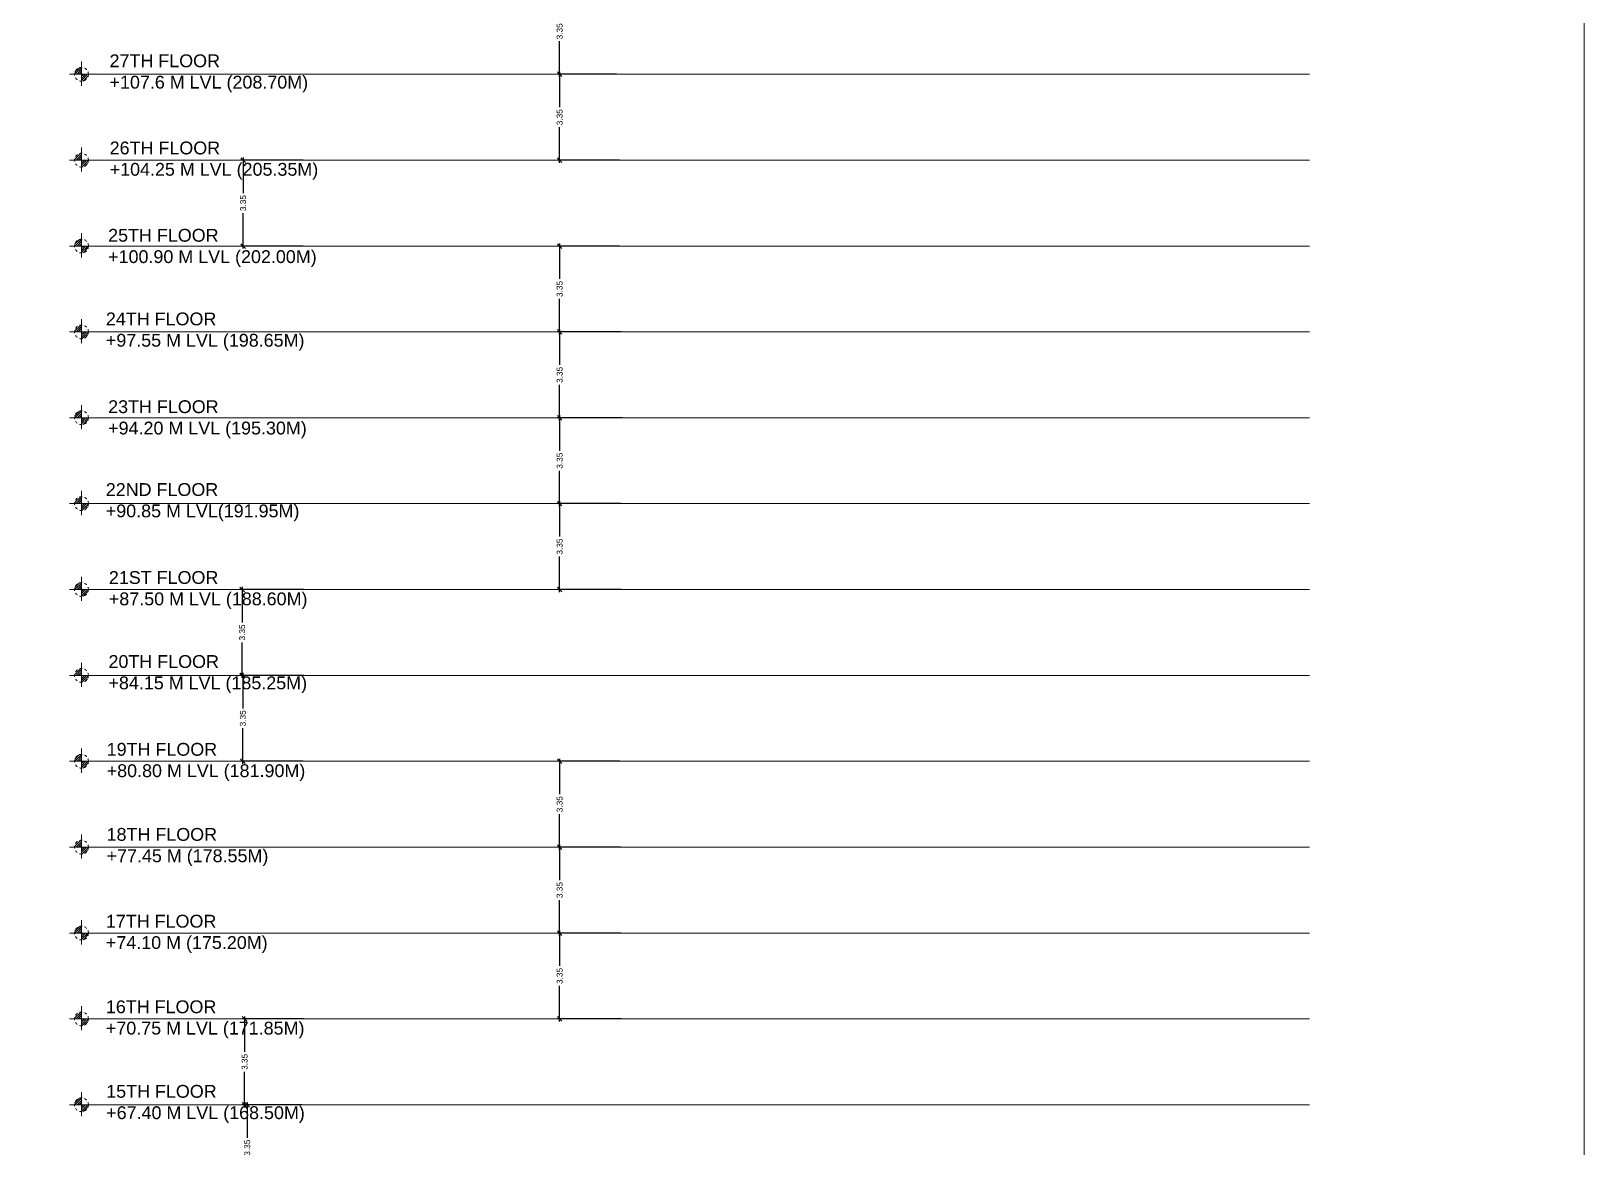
# Model space of a CAD drawing. Header units: metres. Extents: x 256329 to 886268, y -249371 to 355.
# Drawn here: x 283963.3 to 284023.9, y -1065.3 to -1021.7 of the extents above; entities that cross this region are included whole.
import ezdxf

# ---------------------------------------------------------------- set-up
doc = ezdxf.new("R2010")
doc.units = ezdxf.units.M
doc.header["$MEASUREMENT"] = 0
doc.header["$PDMODE"] = 35
doc.linetypes.add('ACAD_ISO10W100', pattern=[18, 12, -3, 0, -3])
doc.linetypes.add('HIDDEN', pattern=[0.375, 0.25, -0.125])
doc.layers.get('0').update_dxf_attribs({"lineweight": 18})
doc.layers.get('Defpoints').update_dxf_attribs({"lineweight": 20})
for name, color, linetype, lineweight in [('A-ANNO-DIM', 111, 'Continuous', 0), ('A-ANNO-LEVELS', 111, 'ACAD_ISO10W100', 0), ('A-CUTOUT', 144, 'HIDDEN', 0), ('BOXING DECK LINE', 6, 'Continuous', 0)]:
    doc.layers.add(name, color=color, linetype=linetype, lineweight=lineweight)
doc.layers.add('A_TEXT', color=4, linetype='Continuous', lineweight=0, transparency=0.3)
doc.styles.get("Standard").update_dxf_attribs({"font": 'arial.ttf'})
doc.dimstyles.new('METRIC DIM', dxfattribs={"dimtxt": 0.23, "dimasz": 0.18, "dimexe": 0.1, "dimexo": 0.1, "dimgap": 0.09, "dimtad": 0, "dimzin": 0, "dimdsep": 46, "dimtxsty": 'Standard', "dimblk": 'OBLIQUE', "dimcen": 0, "dimdle": 0.1, "dimclrd": 147, "dimclre": 147, "dimclrt": 7, "dimadec": 0, "dimazin": 0, "dimtfac": 1, "dimtofl": 0, "dimtmove": 0, "dimatfit": 2, "dimfxl": 0.125, "dimtolj": 1, "dimtzin": 0, "dimarcsym": 0})

# ---------------------------------------------------------------- blocks, each defined once
blk = doc.blocks.new('_Oblique')
at = {"color": 0, "linetype": 'ByBlock', "lineweight": -2}
blk.add_line((-0.5, -0.5), (0.5, 0.5), dxfattribs=at)
blk = doc.blocks.new('*D1007')
at = {"layer": 'A-ANNO-DIM', "color": 147, "lineweight": -2, "transparency": 16777216}
for p, q in [((283985.9892, -1020.074834), (283983.8441, -1020.074834)), ((283983.9441, -1019.974834), (283983.9441, -1021.360332)), ((283983.9441, -1023.524834), (283983.9441, -1022.139336)), ((283986.163537, -1023.424834), (283983.8441, -1023.424834))]:
    blk.add_line(p, q, dxfattribs=at)
at = {"layer": 'Defpoints', "color": 0, "transparency": 16777216}
for p in [(283986.0892, -1020.074834, -0.152154), (283983.9441, -1023.424834), (283986.263537, -1023.424834, -0.164563)]:
    blk.add_point(p, dxfattribs=at)
at = {"layer": 'A-ANNO-DIM', "color": 147, "lineweight": -2, "transparency": 16777216, "xscale": 0.18, "yscale": 0.18, "zscale": 0.18}
for p, rotation in [((283983.9441, -1020.074834), 90), ((283983.9441, -1023.424834), 270)]:
    blk.add_blockref('_Oblique', p, dxfattribs=dict(at, rotation=rotation))
at = {"layer": 'A-ANNO-DIM', "color": 7, "transparency": 16777216, "insert": (283983.9441, -1021.749834), "char_height": 0.23, "attachment_point": 5, "rotation": 90}
blk.add_mtext('\\A1;3.35', dxfattribs=at)
blk = doc.blocks.new('*D1008')
at = {"layer": 'A-ANNO-DIM', "color": 147, "lineweight": -2, "transparency": 16777216}
for p, q in [((283986.163537, -1023.424834), (283983.8441, -1023.424834)), ((283983.9441, -1023.324834), (283983.9441, -1024.710332)), ((283983.9441, -1026.874834), (283983.9441, -1025.489336)), ((283986.279768, -1026.774834), (283983.8441, -1026.774834))]:
    blk.add_line(p, q, dxfattribs=at)
at = {"layer": 'Defpoints', "color": 0, "transparency": 16777216}
for p in [(283986.263537, -1023.424834, -0.164563), (283983.9441, -1026.774834), (283986.379768, -1026.774834, -0.151981)]:
    blk.add_point(p, dxfattribs=at)
at = {"layer": 'A-ANNO-DIM', "color": 147, "lineweight": -2, "transparency": 16777216, "xscale": 0.18, "yscale": 0.18, "zscale": 0.18}
for p, rotation in [((283983.9441, -1023.424834), 90), ((283983.9441, -1026.774834), 270)]:
    blk.add_blockref('_Oblique', p, dxfattribs=dict(at, rotation=rotation))
at = {"layer": 'A-ANNO-DIM', "color": 7, "transparency": 16777216, "insert": (283983.9441, -1025.099834), "char_height": 0.23, "attachment_point": 5, "rotation": 90}
blk.add_mtext('\\A1;3.35', dxfattribs=at)
blk = doc.blocks.new('*D1009')
at = {"layer": 'A-ANNO-DIM', "color": 147, "lineweight": -2, "transparency": 16777216}
for p, q in [((283973.935675, -1026.774834), (283971.500007, -1026.774834)), ((283971.600007, -1026.674834), (283971.600007, -1028.060332)), ((283971.600007, -1030.224834), (283971.600007, -1028.839336)), ((283973.935885, -1030.124834), (283971.500007, -1030.124834))]:
    blk.add_line(p, q, dxfattribs=at)
at = {"layer": 'Defpoints', "color": 0, "transparency": 16777216}
for p in [(283974.035675, -1026.774834, -0.159347), (283971.600007, -1030.124834), (283974.035885, -1030.124834, -0.159347)]:
    blk.add_point(p, dxfattribs=at)
at = {"layer": 'A-ANNO-DIM', "color": 147, "lineweight": -2, "transparency": 16777216, "xscale": 0.18, "yscale": 0.18, "zscale": 0.18}
for p, rotation in [((283971.600007, -1026.774834), 90), ((283971.600007, -1030.124834), 270)]:
    blk.add_blockref('_Oblique', p, dxfattribs=dict(at, rotation=rotation))
at = {"layer": 'A-ANNO-DIM', "color": 7, "transparency": 16777216, "insert": (283971.600007, -1028.449834), "char_height": 0.23, "attachment_point": 5, "rotation": 90}
blk.add_mtext('\\A1;3.35', dxfattribs=at)
blk = doc.blocks.new('*D1010')
at = {"layer": 'A-ANNO-DIM', "color": 147, "lineweight": -2, "transparency": 16777216}
for p, q in [((283986.280275, -1030.124834), (283983.8441, -1030.124834)), ((283983.9441, -1030.024834), (283983.9441, -1031.410332)), ((283983.9441, -1033.574834), (283983.9441, -1032.189336)), ((283986.338394, -1033.474834), (283983.8441, -1033.474834))]:
    blk.add_line(p, q, dxfattribs=at)
at = {"layer": 'Defpoints', "color": 0, "transparency": 16777216}
for p in [(283986.380275, -1030.124834, -0.15198), (283983.9441, -1033.474834), (283986.438394, -1033.474834, -0.164563)]:
    blk.add_point(p, dxfattribs=at)
at = {"layer": 'A-ANNO-DIM', "color": 147, "lineweight": -2, "transparency": 16777216, "xscale": 0.18, "yscale": 0.18, "zscale": 0.18}
for p, rotation in [((283983.9441, -1030.124834), 90), ((283983.9441, -1033.474834), 270)]:
    blk.add_blockref('_Oblique', p, dxfattribs=dict(at, rotation=rotation))
at = {"layer": 'A-ANNO-DIM', "color": 7, "transparency": 16777216, "insert": (283983.9441, -1031.799834), "char_height": 0.23, "attachment_point": 5, "rotation": 90}
blk.add_mtext('\\A1;3.35', dxfattribs=at)
blk = doc.blocks.new('*D1011')
at = {"layer": 'A-ANNO-DIM', "color": 147, "lineweight": -2, "transparency": 16777216}
for p, q in [((283986.338394, -1033.474834), (283983.8441, -1033.474834)), ((283983.9441, -1033.374834), (283983.9441, -1034.760332)), ((283983.9441, -1036.924834), (283983.9441, -1035.539336)), ((283986.396506, -1036.824834), (283983.8441, -1036.824834))]:
    blk.add_line(p, q, dxfattribs=at)
at = {"layer": 'Defpoints', "color": 0, "transparency": 16777216}
for p in [(283986.438394, -1033.474834, -0.164563), (283983.9441, -1036.824834), (283986.496506, -1036.824834, -0.164563)]:
    blk.add_point(p, dxfattribs=at)
at = {"layer": 'A-ANNO-DIM', "color": 147, "lineweight": -2, "transparency": 16777216, "xscale": 0.18, "yscale": 0.18, "zscale": 0.18}
for p, rotation in [((283983.9441, -1033.474834), 90), ((283983.9441, -1036.824834), 270)]:
    blk.add_blockref('_Oblique', p, dxfattribs=dict(at, rotation=rotation))
at = {"layer": 'A-ANNO-DIM', "color": 7, "transparency": 16777216, "insert": (283983.9441, -1035.149834), "char_height": 0.23, "attachment_point": 5, "rotation": 90}
blk.add_mtext('\\A1;3.35', dxfattribs=at)
blk = doc.blocks.new('*D1012')
at = {"layer": 'A-ANNO-DIM', "color": 147, "lineweight": -2, "transparency": 16777216}
for p, q in [((283986.396506, -1036.824834), (283983.8441, -1036.824834)), ((283983.9441, -1036.724834), (283983.9441, -1038.110332)), ((283983.9441, -1040.274834), (283983.9441, -1038.889336)), ((283986.338394, -1040.174834), (283983.8441, -1040.174834))]:
    blk.add_line(p, q, dxfattribs=at)
at = {"layer": 'Defpoints', "color": 0, "transparency": 16777216}
for p in [(283986.496506, -1036.824834, -0.164563), (283983.9441, -1040.174834), (283986.438394, -1040.174834, -0.164563)]:
    blk.add_point(p, dxfattribs=at)
at = {"layer": 'A-ANNO-DIM', "color": 147, "lineweight": -2, "transparency": 16777216, "xscale": 0.18, "yscale": 0.18, "zscale": 0.18}
for p, rotation in [((283983.9441, -1036.824834), 90), ((283983.9441, -1040.174834), 270)]:
    blk.add_blockref('_Oblique', p, dxfattribs=dict(at, rotation=rotation))
at = {"layer": 'A-ANNO-DIM', "color": 7, "transparency": 16777216, "insert": (283983.9441, -1038.499834), "char_height": 0.23, "attachment_point": 5, "rotation": 90}
blk.add_mtext('\\A1;3.35', dxfattribs=at)
blk = doc.blocks.new('*D1013')
at = {"layer": 'A-ANNO-DIM', "color": 147, "lineweight": -2, "transparency": 16777216}
for p, q in [((283986.338394, -1040.174834), (283983.8441, -1040.174834)), ((283983.9441, -1040.074834), (283983.9441, -1041.460332)), ((283983.9441, -1043.624834), (283983.9441, -1042.239336)), ((283986.345774, -1043.524834), (283983.8441, -1043.524834))]:
    blk.add_line(p, q, dxfattribs=at)
at = {"layer": 'Defpoints', "color": 0, "transparency": 16777216}
for p in [(283986.438394, -1040.174834, -0.164563), (283983.9441, -1043.524834), (283986.445774, -1043.524834, -0.151941)]:
    blk.add_point(p, dxfattribs=at)
at = {"layer": 'A-ANNO-DIM', "color": 147, "lineweight": -2, "transparency": 16777216, "xscale": 0.18, "yscale": 0.18, "zscale": 0.18}
for p, rotation in [((283983.9441, -1040.174834), 90), ((283983.9441, -1043.524834), 270)]:
    blk.add_blockref('_Oblique', p, dxfattribs=dict(at, rotation=rotation))
at = {"layer": 'A-ANNO-DIM', "color": 7, "transparency": 16777216, "insert": (283983.9441, -1041.849834), "char_height": 0.23, "attachment_point": 5, "rotation": 90}
blk.add_mtext('\\A1;3.35', dxfattribs=at)
blk = doc.blocks.new('*D1014')
at = {"layer": 'A-ANNO-DIM', "color": 147, "lineweight": -2, "transparency": 16777216}
for p, q in [((283973.963035, -1043.524834), (283971.461361, -1043.524834)), ((283971.561361, -1043.424834), (283971.561361, -1044.810332)), ((283971.561361, -1046.974834), (283971.561361, -1045.589336)), ((283973.972887, -1046.874834), (283971.461361, -1046.874834))]:
    blk.add_line(p, q, dxfattribs=at)
at = {"layer": 'Defpoints', "color": 0, "transparency": 16777216}
for p in [(283974.063035, -1043.524834, -0.159331), (283971.561361, -1046.874834), (283974.072887, -1046.874834, -0.159325)]:
    blk.add_point(p, dxfattribs=at)
at = {"layer": 'A-ANNO-DIM', "color": 147, "lineweight": -2, "transparency": 16777216, "xscale": 0.18, "yscale": 0.18, "zscale": 0.18}
for p, rotation in [((283971.561361, -1043.524834), 90), ((283971.561361, -1046.874834), 270)]:
    blk.add_blockref('_Oblique', p, dxfattribs=dict(at, rotation=rotation))
at = {"layer": 'A-ANNO-DIM', "color": 7, "transparency": 16777216, "insert": (283971.561361, -1045.199834), "char_height": 0.23, "attachment_point": 5, "rotation": 90}
blk.add_mtext('\\A1;3.35', dxfattribs=at)
blk = doc.blocks.new('*D1015')
at = {"layer": 'A-ANNO-DIM', "color": 147, "lineweight": -2, "transparency": 16777216}
for p, q in [((283973.972887, -1046.874834), (283971.490144, -1046.874834)), ((283971.590144, -1046.774834), (283971.590144, -1048.160332)), ((283971.590144, -1050.324834), (283971.590144, -1048.939336)), ((283973.942657, -1050.224834), (283971.490144, -1050.224834))]:
    blk.add_line(p, q, dxfattribs=at)
at = {"layer": 'Defpoints', "color": 0, "transparency": 16777216}
for p in [(283974.072887, -1046.874834, -0.159325), (283971.590144, -1050.224834), (283974.042657, -1050.224834, -0.159343)]:
    blk.add_point(p, dxfattribs=at)
at = {"layer": 'A-ANNO-DIM', "color": 147, "lineweight": -2, "transparency": 16777216, "xscale": 0.18, "yscale": 0.18, "zscale": 0.18}
for p, rotation in [((283971.590144, -1046.874834), 90), ((283971.590144, -1050.224834), 270)]:
    blk.add_blockref('_Oblique', p, dxfattribs=dict(at, rotation=rotation))
at = {"layer": 'A-ANNO-DIM', "color": 7, "transparency": 16777216, "insert": (283971.590144, -1048.549834), "char_height": 0.23, "attachment_point": 5, "rotation": 90}
blk.add_mtext('\\A1;3.35', dxfattribs=at)
blk = doc.blocks.new('*D1016')
at = {"layer": 'A-ANNO-DIM', "color": 147, "lineweight": -2, "transparency": 16777216}
for p, q in [((283983.9441, -1050.124834), (283983.9441, -1051.510332)), ((283986.296613, -1050.224834), (283983.8441, -1050.224834)), ((283983.9441, -1053.674834), (283983.9441, -1052.289336)), ((283986.333074, -1053.574834), (283983.8441, -1053.574834))]:
    blk.add_line(p, q, dxfattribs=at)
at = {"layer": 'Defpoints', "color": 0, "transparency": 16777216}
for p in [(283986.396613, -1050.224834, -0.151971), (283983.9441, -1053.574834), (283986.433074, -1053.574834, -0.164563)]:
    blk.add_point(p, dxfattribs=at)
at = {"layer": 'A-ANNO-DIM', "color": 147, "lineweight": -2, "transparency": 16777216, "xscale": 0.18, "yscale": 0.18, "zscale": 0.18}
for p, rotation in [((283983.9441, -1050.224834), 90), ((283983.9441, -1053.574834), 270)]:
    blk.add_blockref('_Oblique', p, dxfattribs=dict(at, rotation=rotation))
at = {"layer": 'A-ANNO-DIM', "color": 7, "transparency": 16777216, "insert": (283983.9441, -1051.899834), "char_height": 0.23, "attachment_point": 5, "rotation": 90}
blk.add_mtext('\\A1;3.35', dxfattribs=at)
blk = doc.blocks.new('*D1017')
at = {"layer": 'A-ANNO-DIM', "color": 147, "lineweight": -2, "transparency": 16777216}
for p, q in [((283986.333074, -1053.574834), (283983.8441, -1053.574834)), ((283983.9441, -1053.474834), (283983.9441, -1054.860332)), ((283983.9441, -1057.024834), (283983.9441, -1055.639336)), ((283986.332604, -1056.924834), (283983.8441, -1056.924834))]:
    blk.add_line(p, q, dxfattribs=at)
at = {"layer": 'Defpoints', "color": 0, "transparency": 16777216}
for p in [(283986.433074, -1053.574834, -0.164563), (283983.9441, -1056.924834), (283986.432604, -1056.924834, -0.164563)]:
    blk.add_point(p, dxfattribs=at)
at = {"layer": 'A-ANNO-DIM', "color": 147, "lineweight": -2, "transparency": 16777216, "xscale": 0.18, "yscale": 0.18, "zscale": 0.18}
for p, rotation in [((283983.9441, -1053.574834), 90), ((283983.9441, -1056.924834), 270)]:
    blk.add_blockref('_Oblique', p, dxfattribs=dict(at, rotation=rotation))
at = {"layer": 'A-ANNO-DIM', "color": 7, "transparency": 16777216, "insert": (283983.9441, -1055.249834), "char_height": 0.23, "attachment_point": 5, "rotation": 90}
blk.add_mtext('\\A1;3.35', dxfattribs=at)
blk = doc.blocks.new('*D1018')
at = {"layer": 'A-ANNO-DIM', "color": 147, "lineweight": -2, "transparency": 16777216}
for p, q in [((283983.9441, -1056.824834), (283983.9441, -1058.210332)), ((283986.332604, -1056.924834), (283983.8441, -1056.924834)), ((283983.9441, -1060.374834), (283983.9441, -1058.989336)), ((283986.356909, -1060.274834), (283983.8441, -1060.274834))]:
    blk.add_line(p, q, dxfattribs=at)
at = {"layer": 'Defpoints', "color": 0, "transparency": 16777216}
for p in [(283986.432604, -1056.924834, -0.164563), (283983.9441, -1060.274834), (283986.456909, -1060.274834, -0.151935)]:
    blk.add_point(p, dxfattribs=at)
at = {"layer": 'A-ANNO-DIM', "color": 147, "lineweight": -2, "transparency": 16777216, "xscale": 0.18, "yscale": 0.18, "zscale": 0.18}
for p, rotation in [((283983.9441, -1056.924834), 90), ((283983.9441, -1060.274834), 270)]:
    blk.add_blockref('_Oblique', p, dxfattribs=dict(at, rotation=rotation))
at = {"layer": 'A-ANNO-DIM', "color": 7, "transparency": 16777216, "insert": (283983.9441, -1058.599834), "char_height": 0.23, "attachment_point": 5, "rotation": 90}
blk.add_mtext('\\A1;3.35', dxfattribs=at)
blk = doc.blocks.new('*D1019')
at = {"layer": 'A-ANNO-DIM', "color": 147, "lineweight": -2, "transparency": 16777216}
for p, q in [((283973.967651, -1060.274834), (283971.557681, -1060.274834)), ((283971.657681, -1060.174834), (283971.657681, -1061.560332)), ((283971.657681, -1063.724834), (283971.657681, -1062.339336)), ((283973.894842, -1063.624834), (283971.557681, -1063.624834))]:
    blk.add_line(p, q, dxfattribs=at)
at = {"layer": 'Defpoints', "color": 0, "transparency": 16777216}
for p in [(283974.067651, -1060.274834, -0.159328), (283971.657681, -1063.624834), (283973.994842, -1063.624834, -0.159371)]:
    blk.add_point(p, dxfattribs=at)
at = {"layer": 'A-ANNO-DIM', "color": 147, "lineweight": -2, "transparency": 16777216, "xscale": 0.18, "yscale": 0.18, "zscale": 0.18}
for p, rotation in [((283971.657681, -1060.274834), 90), ((283971.657681, -1063.624834), 270)]:
    blk.add_blockref('_Oblique', p, dxfattribs=dict(at, rotation=rotation))
at = {"layer": 'A-ANNO-DIM', "color": 7, "transparency": 16777216, "insert": (283971.657681, -1061.949834), "char_height": 0.23, "attachment_point": 5, "rotation": 90}
blk.add_mtext('\\A1;3.35', dxfattribs=at)
blk = doc.blocks.new('*D1020')
at = {"layer": 'A-ANNO-DIM', "color": 147, "lineweight": -2, "transparency": 16777216}
for p, q in [((283971.760521, -1063.524834), (283971.760521, -1064.910332)), ((283973.894842, -1063.624834), (283971.660521, -1063.624834)), ((283971.760521, -1067.074834), (283971.760521, -1065.689336)), ((283973.822033, -1066.974834), (283971.660521, -1066.974834))]:
    blk.add_line(p, q, dxfattribs=at)
at = {"layer": 'Defpoints', "color": 0, "transparency": 16777216}
for p in [(283973.994842, -1063.624834, -0.159371), (283971.760521, -1066.974834), (283973.922033, -1066.974834, -0.159415)]:
    blk.add_point(p, dxfattribs=at)
at = {"layer": 'A-ANNO-DIM', "color": 147, "lineweight": -2, "transparency": 16777216, "xscale": 0.18, "yscale": 0.18, "zscale": 0.18}
for p, rotation in [((283971.760521, -1063.624834), 90), ((283971.760521, -1066.974834), 270)]:
    blk.add_blockref('_Oblique', p, dxfattribs=dict(at, rotation=rotation))
at = {"layer": 'A-ANNO-DIM', "color": 7, "transparency": 16777216, "insert": (283971.760521, -1065.299834), "char_height": 0.23, "attachment_point": 5, "rotation": 90}
blk.add_mtext('\\A1;3.35', dxfattribs=at)
blk = doc.blocks.new('L')
at = {"layer": 'A-ANNO-LEVELS'}
h = blk.add_hatch(dxfattribs=at)
h.set_pattern_fill('ANSI31,_O', color=256, scale=233.96568)
h.set_pattern_definition([(45, (1951026.354, 527672.355), (-20.67984, 20.67984), [])])
h.paths.add_polyline_path([(1996227, 487702), (1996362, 487702, -0.414722), (1996227, 487567)])
h.paths.add_polyline_path([(1996227, 487837), (1996227, 487702), (1996092, 487702, -0.413705)])
at = {"layer": 'A-ANNO-LEVELS', "ltscale": 100}
blk.add_line((1997041, 487702), (1995992, 487702), dxfattribs=at)
at = {"layer": 'A-ANNO-LEVELS'}
blk.add_circle((1996227, 487702), 135, dxfattribs=at)
blk = doc.blocks.new('WAEQWE')
at = {"layer": 'A-ANNO-LEVELS', "ltscale": 100}
blk.add_line((1996227.194284, 487950.347715), (1996227.194284, 487479.142058), dxfattribs=at)
at = {"layer": 'BOXING DECK LINE'}
blk.add_blockref('L', (0, 0), dxfattribs=at)

msp = doc.modelspace()

# ---------------------------------------------------------------- linework, layer by layer
at = {"color": 6, "ltscale": 0.05, "elevation": 1.151947}
msp.add_lwpolyline([(283944.384092, -964.835823), (284023.904496, -964.835823), (284023.904496, -1148.496347), (283944.384092, -1148.496347)], close=True, dxfattribs=at)
at = {"layer": 'A-ANNO-LEVELS', "elevation": 1.139511}
msp.add_lwpolyline([(283969.066793, -1046.874834), (283966.730848, -1046.874834)], close=True, dxfattribs=at)
at = {"layer": 'A-CUTOUT', "ltscale": 7000, "extrusion": (0, -1, 0)}
for points, elevation in [([(284013.183128, 1.165839), (283965.296266, 1.137261)], 1023.424834), ([(284013.183128, 1.165838), (283965.296266, 1.137261)], 1026.774834), ([(284013.183128, 1.165839), (283965.296266, 1.137261)], 1030.124834), ([(284013.183128, 1.165839), (283965.296266, 1.137261)], 1033.474834), ([(284013.183128, 1.165838), (283965.296266, 1.137261)], 1036.824834), ([(284013.183128, 1.165838), (283965.296266, 1.137261)], 1040.174834), ([(284013.183128, 1.165838), (283965.296266, 1.137261)], 1043.524834), ([(284013.183128, 1.165838), (283965.296266, 1.137261)], 1046.874834), ([(284013.183128, 1.165838), (283965.296266, 1.137261)], 1050.224834), ([(284013.183128, 1.165838), (283965.296266, 1.137261)], 1053.574834), ([(284013.183128, 1.165838), (283965.296266, 1.137261)], 1056.924834), ([(284013.183128, 1.165838), (283965.296266, 1.137261)], 1060.274834), ([(284013.183128, 1.165839), (283965.296266, 1.137261)], 1063.624834)]:
    msp.add_lwpolyline(points, close=True, dxfattribs=dict(at, elevation=elevation))

# ---------------------------------------------------------------- block references
at = {"layer": 'BOXING DECK LINE', "xscale": 0.002, "yscale": 0.002, "zscale": 0.002}
for p in [(279972.841474, -1998.828896, 1.137261), (279972.841878, -2002.178896, 1.137261), (279972.841474, -2005.528896, 1.137261), (279972.841474, -2008.878896, 1.137261), (279972.841878, -2012.228896, 1.137261), (279972.841878, -2015.578896, 1.137261), (279972.841474, -2018.928896, 1.137261), (279972.841878, -2022.278896, 1.137261), (279972.841878, -2025.628896, 1.137261), (279972.841878, -2028.978896, 1.137261), (279972.841878, -2032.328896, 1.137261), (279972.841474, -2035.678896, 1.137261), (279972.841474, -2039.028896, 1.137261)]:
    msp.add_blockref('WAEQWE', p, dxfattribs=at)

# ---------------------------------------------------------------- texts
at = {"layer": 'A_TEXT', "char_height": 0.5, "attachment_point": 1}
for s, insert, width in [('27TH FLOOR \\P+107.6 M LVL (208.70M)', (283966.389997, -1022.649162, 1.200786), 9.404917), ('26TH FLOOR \\P+104.25 M LVL (205.35M)', (283966.395511, -1026.048839, 1.200786), 9.404917), ('25TH FLOOR \\P+100.90 M LVL (202.00M)', (283966.334831, -1029.45547, 1.200786), 9.010656), ('24TH FLOOR \\P+97.55 M LVL (198.65M)', (283966.247319, -1032.71799, 1.200786), 8.521746), ('23TH FLOOR \\P+94.20 M LVL (195.30M)', (283966.336276, -1036.14211, 1.200786), 7.956805), ('22ND FLOOR \\P+90.85 M LVL(191.95M)', (283966.243579, -1039.374154, 0.523576), 7.611314), ('21ST FLOOR \\P+87.50 M LVL (188.60M)', (283966.363822, -1042.805051, 1.200786), 9.39333), ('20TH FLOOR \\P+84.15 M LVL (185.25M)', (283966.349048, -1046.083265, 1.200786), 8.12046), ('19TH FLOOR \\P+80.80 M LVL (181.90M)', (283966.279399, -1049.508985, 1.200786), 8.993289), ('18TH FLOOR \\P+77.45 M (178.55M)', (283966.275554, -1052.827417, 1.200786), 7.611314), ('17TH FLOOR \\P+74.10 M (175.20M)', (283966.247534, -1056.213741, 1.200786), 7.611314), ('16TH FLOOR \\P+70.75 M LVL (171.85M)', (283966.246965, -1059.551687, 0.268087), 8.337679), ('15TH FLOOR \\P+67.40 M LVL (168.50M)', (283966.259916, -1062.850266, 1.200786), 8.392156)]:
    msp.add_mtext(s, dxfattribs=dict(at, insert=insert, width=width))

# ---------------------------------------------------------------- dimensions: what is measured, and where the dimension line sits
at = {"layer": 'A-ANNO-DIM'}
for base, p1, p2, picture, middle in [((283983.9441, -1023.424834, 1.301824), (283986.0892, -1020.074834, 1.14967), (283986.263537, -1023.424834, 1.137261), '*D1007', (283983.9441, -1021.749834, 1.301824)), ((283983.9441, -1026.774834, 1.301824), (283986.263537, -1023.424834, 1.137261), (283986.379768, -1026.774834, 1.149843), '*D1008', (283983.9441, -1025.099834, 1.301824)), ((283971.600007, -1030.124834, 1.301824), (283974.035675, -1026.774834, 1.142476), (283974.035885, -1030.124834, 1.142477), '*D1009', (283971.600007, -1028.449834, 1.301824)), ((283983.9441, -1033.474834, 1.301824), (283986.380275, -1030.124834, 1.149844), (283986.438394, -1033.474834, 1.137261), '*D1010', (283983.9441, -1031.799834, 1.301824)), ((283983.9441, -1036.824834, 1.301824), (283986.438394, -1033.474834, 1.137261), (283986.496506, -1036.824834, 1.137261), '*D1011', (283983.9441, -1035.149834, 1.301824)), ((283983.9441, -1040.174834, 1.301824), (283986.496506, -1036.824834, 1.137261), (283986.438394, -1040.174834, 1.137261), '*D1012', (283983.9441, -1038.499834, 1.301824)), ((283983.9441, -1043.524834, 1.301824), (283986.438394, -1040.174834, 1.137261), (283986.445774, -1043.524834, 1.149882), '*D1013', (283983.9441, -1041.849834, 1.301824)), ((283971.561361, -1046.874834, 1.301824), (283974.063035, -1043.524834, 1.142493), (283974.072887, -1046.874834, 1.142499), '*D1014', (283971.561361, -1045.199834, 1.301824)), ((283971.590144, -1050.224834, 1.301824), (283974.072887, -1046.874834, 1.142499), (283974.042657, -1050.224834, 1.142481), '*D1015', (283971.590144, -1048.549834, 1.301824)), ((283983.9441, -1053.574834, 1.301824), (283986.396613, -1050.224834, 1.149853), (283986.433074, -1053.574834, 1.137261), '*D1016', (283983.9441, -1051.899834, 1.301824)), ((283983.9441, -1056.924834, 1.301824), (283986.433074, -1053.574834, 1.137261), (283986.432604, -1056.924834, 1.137261), '*D1017', (283983.9441, -1055.249834, 1.301824)), ((283983.9441, -1060.274834, 1.301824), (283986.432604, -1056.924834, 1.137261), (283986.456909, -1060.274834, 1.149889), '*D1018', (283983.9441, -1058.599834, 1.301824)), ((283971.657681, -1063.624834, 1.301824), (283974.067651, -1060.274834, 1.142496), (283973.994842, -1063.624834, 1.142452), '*D1019', (283971.657681, -1061.949834, 1.301824)), ((283971.760521, -1066.974834, 1.301824), (283973.994842, -1063.624834, 1.142452), (283973.922033, -1066.974834, 1.142409), '*D1020', (283971.760521, -1065.299834, 1.301824))]:
    dim = msp.add_linear_dim(base=base, p1=p1, p2=p2, angle=90, dimstyle='METRIC DIM', override={"dimfxl": 0.18}, dxfattribs=at)
    dim.commit()
    dim.dimension.update_dxf_attribs({"geometry": picture, "text_midpoint": middle})

doc.saveas('drawing.dxf')
